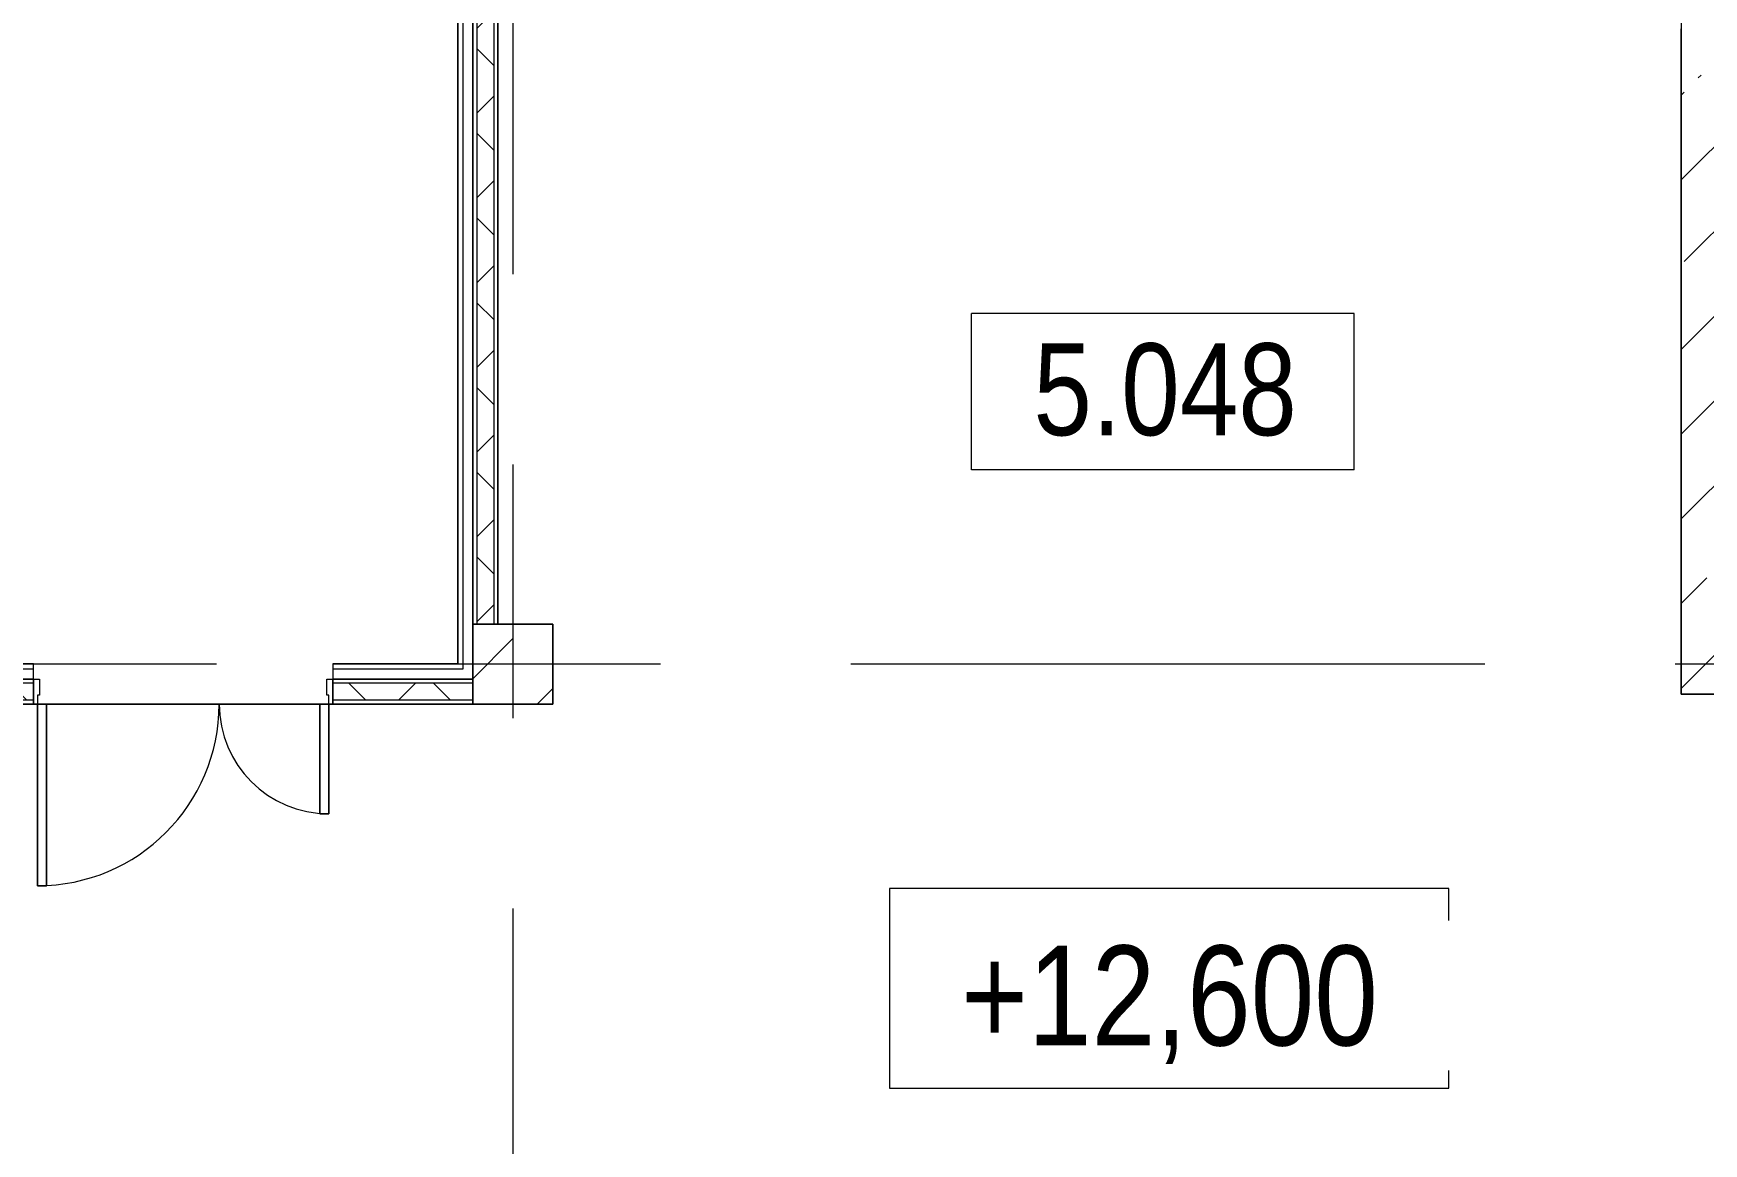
# Model space of a CAD drawing. Header units: millimetres. Extents: x 48966 to 155647, y -43515 to 26217.
# Drawn here: x 83532 to 91894, y 9317 to 14875 of the extents above; entities that cross this region are included whole.
import ezdxf

# ---------------------------------------------------------------- set-up
doc = ezdxf.new("R2010")
doc.units = ezdxf.units.MM
doc.linetypes.add('Осевые', pattern=[6350, 1270, -952.5, 3175, -952.5])
for name, color, linetype, lineweight in [('Высотные отметки', 7, 'Continuous', 9), ('Двери', 7, 'Continuous', 9), ('Каркас_Импост', 7, 'Continuous', 9), ('Марки помещений', 7, 'Continuous', 9), ('Обобщенные модели', 7, 'Continuous', 9), ('Обобщенные модели-1', 7, 'Continuous', 18), ('Общие ребра', 7, 'Continuous', 9), ('Оси-2', 7, 'Осевые', 9), ('Панель', 7, 'Continuous', 9), ('Перекрытия', 7, 'Continuous', 9), ('Стены-1', 7, 'Continuous', 18), ('Штриховка разреза-1', 7, 'Continuous', 9)]:
    doc.layers.add(name, color=color, linetype=linetype, lineweight=lineweight)
doc.styles.add('Arial Narrow', font='Arial Narrow.ttf', dxfattribs={"height": 500})
doc.styles.add('Arial Narrow_1', font='Arial Narrow.ttf', dxfattribs={"height": 460})
pattern_1 = [(45, (0, 0), (-212.132, 212.132), []), (135, (0, 0), (-212.132, -212.132), [])]

# ---------------------------------------------------------------- blocks, each defined once
blk = doc.blocks.new('Обобщенные модели 2 - Обобщенные модели 2-1035725-План 5-го этажа на отм_ _12_600')
at = {"layer": 'Обобщенные модели'}
h = blk.add_hatch(dxfattribs=at)
h.set_pattern_fill('FP_1', color=256, style=0, pattern_type=2)
h.set_pattern_definition([(45, (0, 0), (168.3798, 617.3926), [793.75, -158.75, 6.706, -152.044])])
h.paths.add_polyline_path([(86131.6, 11517.1), (86131.6, 11917.1), (85731.6, 11917.1), (85731.6, 11517.1)], flags=0)
at = {"layer": 'Обобщенные модели-1'}
for p, q in [((86131.6, 11917.1), (85731.6, 11917.1)), ((85731.6, 11917.1), (85731.6, 11517.1)), ((86131.6, 11517.1), (86131.6, 11917.1)), ((85731.6, 11517.1), (86131.6, 11517.1))]:
    blk.add_line(p, q, dxfattribs=at)
blk = doc.blocks.new('Дверь - Полуторная_001 - ДВ15__21-15-6804475-План 5-го этажа на отм_ _12_600')
at = {"layer": 'Двери'}
for p, q in [((-729, -62.5), (-684, -62.5)), ((-729, -971.5), (-729, -62.5)), ((-684, -62.5), (-684, -971.5)), ((729, -62.5), (684, -62.5)), ((684, -62.5), (684, -611.5)), ((729, -611.5), (729, -62.5)), ((684, -611.5), (729, -611.5)), ((-684, -971.5), (-729, -971.5))]:
    blk.add_line(p, q, dxfattribs=at)
for centre, radius, start, end in [((-729, -62.5), 909, 270, 0), ((729, -62.5), 549, 180, 270)]:
    blk.add_arc(centre, radius, start, end, dxfattribs=at)
at = {"layer": 'Каркас_Импост'}
for p, q in [((-750, 62.5), (-720, 62.5)), ((-750, -62.5), (-750, 62.5)), ((-720, 62.5), (-720, -17.5)), ((720, 62.5), (750, 62.5)), ((720, -17.5), (720, 62.5)), ((750, 62.5), (750, -62.5)), ((-730, -62.5), (-750, -62.5)), ((-730, -17.5), (-730, -62.5)), ((-720, -17.5), (-730, -17.5)), ((730, -17.5), (720, -17.5)), ((730, -62.5), (730, -17.5)), ((750, -62.5), (730, -62.5))]:
    blk.add_line(p, q, dxfattribs=at)
at = {"layer": 'Панель'}
for p, q in [((-684, -62.5), (-729, -62.5)), ((-729, -62.5), (-729, -971.5)), ((-684, -971.5), (-684, -62.5)), ((684, -62.5), (729, -62.5)), ((684, -611.5), (684, -62.5)), ((729, -62.5), (729, -611.5)), ((729, -611.5), (684, -611.5)), ((-729, -971.5), (-684, -971.5))]:
    blk.add_line(p, q, dxfattribs=at)
blk = doc.blocks.new('Марка помещения_Р - Марка помещения-4575829-План 5-го этажа на отм_ _12_600')
at = {"layer": 'Марки помещений'}
for p, q in [((-4.79375, -1.95625), (-4.79375, 1.95625)), ((4.79375, 1.95625), (-4.79375, 1.95625)), ((4.79375, -1.95625), (4.79375, 1.95625)), ((4.79375, -1.95625), (-4.79375, -1.95625))]:
    blk.add_line(p, q, dxfattribs=at)
blk = doc.blocks.new('Высотные отметки - Высотная отметка - Рамка_14мм длина-4459141-План 5-го этажа на отм_ _12_600')
at = {"layer": 'Высотные отметки'}
for p, q in [((7, 5), (-7, 5)), ((-7, 5), (-7, 0)), ((7, 0), (7, 5)), ((-7, 0), (7, 0))]:
    blk.add_line(p, q, dxfattribs=at)

msp = doc.modelspace()

# ---------------------------------------------------------------- hatches: boundary and pattern name
at = {"layer": 'Штриховка разреза-1'}
h = msp.add_hatch(dxfattribs=at)
h.set_pattern_fill('FP_2', color=256, style=0, pattern_type=2)
h.set_pattern_definition([(45, (0, 0), (-424.264, 424.264), [600, -100, 20, -100]), (45, (0, 424), (-424.264, 424.264), [])])
h.paths.add_polyline_path([(92081.6, 11567.1), (92081.6, 23567.1), (91781.6, 23567.1), (91781.6, 11567.1)], flags=0)
h = msp.add_hatch(dxfattribs=at)
h.set_pattern_fill('FP_3', color=256, style=0, pattern_type=2)
h.set_pattern_definition(pattern_1)
h.paths.add_polyline_path([(85836.5, 11917.1), (85836.5, 19317.1), (85751.5, 19317.1), (85751.5, 11917.1)], flags=0)
h = msp.add_hatch(dxfattribs=at)
h.set_pattern_fill('FP_3', color=256, style=0, pattern_type=2)
h.set_pattern_definition(pattern_1)
h.paths.add_polyline_path([(85731.6, 11537.1), (85731.6, 11622.1), (85031.6, 11622.1), (85031.6, 11537.1)], flags=0)
h.paths.add_polyline_path([(83531.6, 11537.1), (83531.6, 11622.1), (82131.6, 11622.1), (82131.6, 11537.1)], flags=0)

# ---------------------------------------------------------------- linework, layer by layer
at = {"layer": 'Высотные отметки'}
msp.add_line((89218.6, 9594.1), (89218.6, 9594.1), dxfattribs=at)
msp.add_line((89218.6, 9594.1), (89218.6, 9594.1), dxfattribs=at)
at = {"layer": 'Общие ребра'}
for p, q in [((85656.6, 21575.4), (85656.6, 11719.1)), ((85681.6, 21575.4), (85681.6, 11719.1)), ((85751.5, 19317.1), (85751.5, 11917.1)), ((85836.5, 19317.1), (85836.5, 11917.1)), ((83531.6, 11717.1), (82133.6, 11717.1)), ((85656.6, 11717.1), (85031.6, 11717.1)), ((85656.6, 11719.1), (85656.6, 11717.1)), ((85681.6, 11719.1), (85681.6, 11717.1)), ((85681.6, 11717.1), (85681.6, 11692.1)), ((83531.6, 11692.1), (82133.6, 11692.1)), ((83531.6, 11642.1), (82133.6, 11642.1)), ((82133.6, 11642.1), (83531.6, 11642.1)), ((85681.6, 11692.1), (85031.6, 11692.1)), ((85731.6, 11642.1), (85031.6, 11642.1)), ((85031.6, 11642.1), (85731.6, 11642.1)), ((83531.6, 11622.1), (82131.6, 11622.1)), ((85731.6, 11622.1), (85031.6, 11622.1)), ((83531.6, 11537.1), (82131.6, 11537.1)), ((82131.6, 11517.1), (83531.6, 11517.1)), ((85731.6, 11537.1), (85031.6, 11537.1)), ((85031.6, 11517.1), (85731.6, 11517.1))]:
    msp.add_line(p, q, dxfattribs=at)
at = {"layer": 'Оси-2'}
for p, q in [((85931.6, 25417.1), (85931.6, -41737.8)), ((150171.6, 11717.1), (50565.6, 11717.1))]:
    msp.add_line(p, q, dxfattribs=at)
at = {"layer": 'Перекрытия'}
for p, q in [((85856.5, 19287.8), (85856.5, 11917.1)), ((91781.6, 11567.1), (91781.6, 14897.1)), ((85731.6, 11642.1), (85731.6, 11917.1)), ((85856.5, 11917.1), (86131.6, 11917.1)), ((86131.6, 11917.1), (86131.6, 11517.1)), ((82131.6, 11642.1), (83531.6, 11642.1)), ((83531.6, 11642.1), (83531.6, 11517.1)), ((85031.6, 11517.1), (85031.6, 11642.1)), ((85031.6, 11642.1), (85731.6, 11642.1)), ((98681.6, 11567.1), (91781.6, 11567.1)), ((86131.6, 11517.1), (75906.6, 11517)), ((83531.6, 11517.1), (85031.6, 11517.1))]:
    msp.add_line(p, q, dxfattribs=at)
at = {"layer": 'Стены-1'}
for p, q in [((85654.6, 21575.4), (85654.6, 11719.1)), ((85731.6, 11719.1), (85731.6, 21575.4)), ((85731.5, 19317.1), (85731.5, 11917.1)), ((85856.5, 11917.1), (85856.5, 19317.1)), ((91781.6, 16617.1), (91781.6, 11567.1)), ((85731.5, 11917.1), (85856.5, 11917.1)), ((83531.6, 11719.1), (82133.6, 11719.1)), ((83531.6, 11642.1), (83531.6, 11719.1)), ((85654.6, 11719.1), (85031.6, 11719.1)), ((85031.6, 11719.1), (85031.6, 11642.1)), ((85731.6, 11692.1), (85731.6, 11719.1)), ((83531.6, 11517.1), (83531.6, 11642.1)), ((85031.6, 11642.1), (85031.6, 11517.1)), ((85731.6, 11642.1), (85731.6, 11692.1)), ((85731.6, 11517.1), (85731.6, 11642.1)), ((91781.6, 11567.1), (92081.6, 11567.1))]:
    msp.add_line(p, q, dxfattribs=at)

# ---------------------------------------------------------------- block references
at = {"layer": 'Высотные отметки', "xscale": 199.9999999999999, "yscale": 199.9999999999999, "zscale": 199.9999999999999}
msp.add_blockref('Высотные отметки - Высотная отметка - Рамка_14мм длина-4459141-План 5-го этажа на отм_ _12_600', (89218.6, 9594.1), dxfattribs=at)
at = {"layer": 'Двери'}
msp.add_blockref('Дверь - Полуторная_001 - ДВ15__21-15-6804475-План 5-го этажа на отм_ _12_600', (84281.6, 11579.6), dxfattribs=at)
at = {"layer": 'Марки помещений', "xscale": 199.9999999999999, "yscale": 199.9999999999999, "zscale": 199.9999999999999}
msp.add_blockref('Марка помещения_Р - Марка помещения-4575829-План 5-го этажа на отм_ _12_600', (89186.6, 13081.2), dxfattribs=at)
at = {"layer": 'Обобщенные модели'}
msp.add_blockref('Обобщенные модели 2 - Обобщенные модели 2-1035725-План 5-го этажа на отм_ _12_600', (0, 0), dxfattribs=at)

# ---------------------------------------------------------------- texts
at = {"layer": 'Марки помещений', "insert": (88538.7, 13323.1), "char_height": 460, "width": 1587.341, "attachment_point": 1, "style": 'Arial Narrow_1'}
msp.add_mtext('5.048', dxfattribs=at)

# ---------------------------------------------------------------- next in the draw order: texts
at = {"layer": 'Высотные отметки', "insert": (88177.2, 10308.4), "char_height": 500, "width": 2499.191, "attachment_point": 1, "line_spacing_factor": 0.974696, "style": 'Arial Narrow', "bg_fill": 3, "box_fill_scale": 1.25, "bg_fill_color": 256, "bg_fill_true_color": 13158600, "bg_fill_transparency": 0}
msp.add_mtext('+12,600', dxfattribs=at)

doc.saveas('drawing.dxf')
